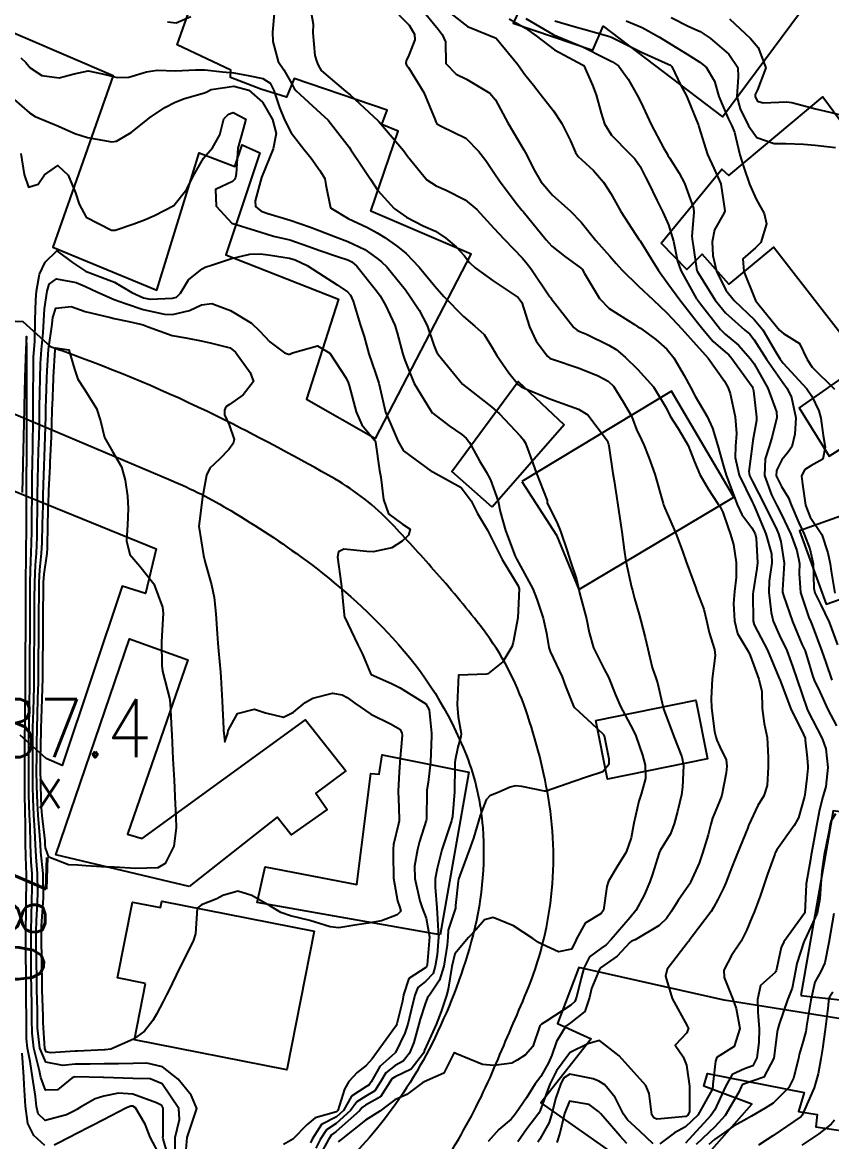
# Model space of a CAD drawing. Header units: metres. Extents: x 318500 to 325275, y 7408834 to 7428799.
# Drawn here: x 322709.2 to 322764.8, y 7418337.9 to 7418414.8 of the extents above; entities that cross this region are included whole.
import ezdxf
from ezdxf.enums import TextEntityAlignment as Align

# ---------------------------------------------------------------- set-up
doc = ezdxf.new("R2010")
doc.units = ezdxf.units.M
doc.header["$MEASUREMENT"] = 0
for name, color, linetype in [('Cotas', 45, 'Continuous'), ('Curvas de Nivel 1m', 11, 'Continuous'), ('Curvas de Nivel 5m', 15, 'Continuous'), ('Edificações', 30, 'Continuous'), ('Pontos Cotados', 45, 'Continuous'), ('Vias Primárias', 230, 'Continuous')]:
    doc.layers.add(name, color=color, linetype=linetype)
doc.styles.add('Style-STANDARD', font='STANDARD.shx')

# ---------------------------------------------------------------- blocks, each defined once
blk = doc.blocks.new('ELVTXT_121')
at = {"layer": 'Pontos Cotados', "linetype": 'Continuous', "style": 'Style-STANDARD'}
for s, height, p in [('787.4', 4, (0, 4)), ('x', 3, (0, 0))]:
    blk.add_text(s, height=height, dxfattribs=at).set_placement(p, align=Align.MIDDLE_CENTER)

msp = doc.modelspace()

# ---------------------------------------------------------------- linework, layer by layer
at = {"layer": 'Curvas de Nivel 1m', "flags": 128}
for points, elevation in [([(322728.911, 7418416.053), (322729.156, 7418414.641), (322729.138, 7418414.049), (322729.278, 7418412.485), (322729.413, 7418412.044), (322729.499, 7418411.834), (322729.704, 7418411.466), (322731.403, 7418410.023), (322731.687, 7418409.791), (322733.617, 7418407.991), (322733.659, 7418407.947), (322735.37, 7418405.964), (322735.477, 7418405.811), (322735.626, 7418405.564), (322736.959, 7418403.947), (322737.604, 7418403.546), (322738.303, 7418403.226), (322739.59, 7418402.58), (322740.4, 7418401.898), (322741.561, 7418400.637), (322742.288, 7418399.873), (322743.537, 7418398.561), (322743.864, 7418398.186), (322744.113, 7418397.851), (322745.426, 7418395.906), (322745.474, 7418395.83), (322745.499, 7418395.79), (322747.073, 7418393.806), (322747.291, 7418393.625), (322747.467, 7418393.534), (322747.925, 7418393.336), (322749.458, 7418392.589), (322749.966, 7418392.283), (322750.59, 7418391.763), (322751.438, 7418390.939), (322752.536, 7418389.733), (322753.399, 7418388.293), (322753.692, 7418387.717), (322754.235, 7418386.858), (322754.927, 7418385.704), (322755.353, 7418384.569), (322755.711, 7418383.694), (322756.291, 7418382.72), (322756.979, 7418381.675), (322757.127, 7418381.492), (322757.304, 7418381.114), (322757.668, 7418380.038), (322757.817, 7418379.662), (322758.031, 7418378.907), (322758.213, 7418377.656), (322758.22, 7418376.626), (322758.1, 7418375.657), (322758.046, 7418374.839), (322758.103, 7418373.657), (322758.321, 7418372.777), (322758.995, 7418371.643), (322759.069, 7418371.532), (322759.176, 7418371.267), (322759.779, 7418369.634), (322759.971, 7418368.808), (322759.995, 7418367.631), (322760.148, 7418366.596), (322760.352, 7418365.627), (322760.422, 7418364.292), (322760.421, 7418363.627), (322760.353, 7418362.335), (322760.114, 7418361.629), (322759.718, 7418360.955), (322759.098, 7418359.639), (322759.073, 7418359.586), (322759.018, 7418359.441), (322758.279, 7418357.651), (322757.91, 7418356.733), (322757.498, 7418355.662), (322757.341, 7418355.288), (322756.953, 7418354.503), (322756.668, 7418353.95), (322756.493, 7418353.677), (322755.188, 7418351.962), (322754.997, 7418351.699), (322754.963, 7418351.656), (322754.918, 7418351.597), (322754.086, 7418350.524), (322753.481, 7418349.714), (322753.36, 7418349.238), (322753.817, 7418347.71), (322754.841, 7418345.832), (322754.906, 7418345.765), (322754.938, 7418345.699), (322754.917, 7418345.621), (322754.835, 7418345.352), (322754.03, 7418344.5), (322754.582, 7418343.702), (322754.801, 7418343.121), (322755.023, 7418341.696), (322755.003, 7418339.937), (322754.9, 7418339.698), (322754.759, 7418339.605), (322753.032, 7418339.441), (322752.756, 7418339.421), (322752.555, 7418339.521), (322752.43, 7418339.725), (322752.233, 7418341.186), (322752.004, 7418341.732), (322750.8, 7418343.079), (322750.183, 7418343.759), (322748.825, 7418344.813), (322748.016, 7418344.594), (322746.813, 7418344), (322746.72, 7418343.893), (322746.66, 7418343.802), (322745.875, 7418342.733), (322745.418, 7418341.82), (322744.762, 7418340.024), (322744.66, 7418339.831), (322743.832, 7418338.756), (322743.206, 7418337.853)], 777), ([(322734.351, 7418415.984), (322735.749, 7418414.58), (322736.119, 7418413.964), (322736.135, 7418413.563), (322735.718, 7418412.506), (322735.551, 7418412.124), (322735.52, 7418411.963), (322735.569, 7418411.823), (322735.707, 7418411.657), (322736.768, 7418409.949), (322737.53, 7418408.074), (322737.572, 7418407.941), (322737.658, 7418407.804), (322737.956, 7418407.634), (322739.643, 7418406.802), (322740.544, 7418405.896), (322741.021, 7418405.286), (322741.615, 7418404.391), (322741.954, 7418403.877), (322743.106, 7418402.346), (322743.499, 7418401.861), (322743.579, 7418401.761), (322745.156, 7418399.836), (322745.336, 7418399.622), (322745.546, 7418399.395), (322746.414, 7418398.692), (322747.531, 7418397.91), (322747.639, 7418397.799), (322747.808, 7418397.515), (322748.827, 7418395.787), (322749.49, 7418395.112), (322751.224, 7418394.004), (322751.472, 7418393.859), (322751.648, 7418393.747), (322752.705, 7418392.974), (322753.456, 7418392.31), (322753.943, 7418391.715), (322754.635, 7418390.505), (322755.07, 7418389.703), (322755.411, 7418389.083), (322756.221, 7418387.688), (322756.595, 7418386.895), (322756.95, 7418385.676), (322757.349, 7418384.277), (322757.531, 7418383.667), (322757.641, 7418383.36), (322758.292, 7418381.655), (322758.614, 7418380.961), (322759.294, 7418380.049), (322759.517, 7418379.638), (322759.593, 7418379.329), (322759.675, 7418377.636), (322759.642, 7418377.25), (322759.377, 7418375.639), (322759.366, 7418375.511), (322759.384, 7418373.638), (322759.463, 7418373.38), (322760.362, 7418371.628), (322761.161, 7418369.758), (322761.197, 7418369.656), (322761.209, 7418369.619), (322761.235, 7418369.543), (322761.982, 7418367.607), (322762.853, 7418365.845), (322762.948, 7418365.592), (322762.964, 7418365.457), (322763.087, 7418364.241), (322763.132, 7418363.641), (322763.136, 7418363.589), (322763.132, 7418363.537), (322763.069, 7418362.851), (322762.937, 7418361.707), (322762.918, 7418361.592), (322762.508, 7418360.117), (322762.211, 7418359.602), (322761.003, 7418357.931), (322760.906, 7418357.716), (322760.873, 7418357.621), (322760.367, 7418356.238), (322760.154, 7418355.628), (322759.859, 7418354.729), (322759.452, 7418353.635), (322759.302, 7418353.271), (322758.927, 7418352.369), (322758.555, 7418351.645), (322757.907, 7418350.653), (322757.365, 7418349.663), (322757.403, 7418349.142), (322757.988, 7418347.653), (322758.218, 7418347.014), (322758.475, 7418345.645), (322758.073, 7418344.4), (322756.913, 7418343.668), (322756.865, 7418343.613), (322756.806, 7418343.404), (322756.621, 7418341.834), (322756.619, 7418341.672), (322756.57, 7418341.465), (322755.587, 7418339.688), (322754.748, 7418338.894), (322753.971, 7418338.479), (322752.963, 7418337.718)], 776), ([(322737.869, 7418415.939), (322739.749, 7418414.483), (322741.227, 7418413.895), (322741.737, 7418413.678), (322743.216, 7418411.867), (322743.424, 7418411.581), (322743.703, 7418411.181), (322744.285, 7418410.44), (322744.743, 7418409.844), (322745.673, 7418408.678), (322746.234, 7418407.824), (322746.843, 7418406.617), (322747.187, 7418405.814), (322747.368, 7418405.553), (322747.625, 7418405.324), (322748.409, 7418404.583), (322749.105, 7418403.785), (322749.598, 7418403.009), (322750.288, 7418401.769), (322751.551, 7418399.836), (322751.611, 7418399.749), (322752.363, 7418398.567), (322752.872, 7418397.73), (322753.517, 7418396.829), (322754.35, 7418395.712), (322755.478, 7418394.254), (322755.918, 7418393.693), (322756.63, 7418392.851), (322757.455, 7418392.136), (322757.706, 7418391.92), (322757.932, 7418391.663), (322759.312, 7418389.751), (322759.371, 7418389.641), (322759.417, 7418389.452), (322759.626, 7418387.638), (322759.614, 7418387.412), (322759.374, 7418386.036), (322759.31, 7418385.641), (322759.084, 7418383.904), (322759.129, 7418383.643), (322759.334, 7418383.219), (322760.175, 7418381.631), (322761.02, 7418379.895), (322761.126, 7418379.622), (322761.282, 7418379.105), (322761.517, 7418377.616), (322761.398, 7418375.774), (322761.402, 7418375.618), (322761.47, 7418375.383), (322762.082, 7418373.607), (322762.741, 7418372.042), (322762.952, 7418371.593), (322763.013, 7418371.427), (322763.173, 7418370.902), (322763.469, 7418369.891), (322763.585, 7418369.584), (322763.956, 7418368.769), (322764.521, 7418367.569), (322765.113, 7418366.438)], 774), ([(322719.141, 7418414.794), (322719.748, 7418414.741), (322720.742, 7418415.178)], 778), ([(322726.485, 7418415.364), (322726.356, 7418414.091), (322726.38, 7418413.44), (322726.757, 7418412.084), (322727.129, 7418411.504), (322727.695, 7418410.55), (322727.854, 7418410.23), (322727.99, 7418410.065), (322729.667, 7418408.531), (322730.192, 7418408.035), (322731.633, 7418406.191), (322731.748, 7418406.018), (322732.506, 7418404.894), (322733.083, 7418403.998), (322733.598, 7418403.218), (322734.726, 7418401.973), (322735.571, 7418401.373), (322736.721, 7418400.79), (322737.557, 7418400.418), (322738.279, 7418399.929), (322738.975, 7418399.349), (322739.538, 7418398.74), (322739.9, 7418398.271), (322740.276, 7418397.899), (322741.517, 7418397.009), (322743.245, 7418395.863), (322743.495, 7418395.512), (322744.023, 7418393.852), (322744.468, 7418392.853), (322745.25, 7418391.833), (322745.448, 7418391.682), (322745.672, 7418391.601), (322747.438, 7418391.016), (322748.728, 7418390.49), (322749.425, 7418390.116), (322749.78, 7418389.775), (322750.465, 7418388.703), (322751.002, 7418387.756), (322751.123, 7418387.49), (322751.38, 7418386.799), (322751.718, 7418386.089), (322751.882, 7418385.742), (322752.226, 7418384.868), (322752.619, 7418383.731), (322753.162, 7418381.873), (322753.193, 7418381.722), (322753.217, 7418381.629), (322753.307, 7418381.389), (322754.042, 7418379.712), (322754.531, 7418378.447), (322754.781, 7418377.705), (322755.241, 7418376.464), (322755.448, 7418375.912), (322755.527, 7418375.696), (322755.991, 7418374.458), (322756.184, 7418373.685), (322756.371, 7418372.856), (322756.735, 7418371.677), (322756.765, 7418371.265), (322756.569, 7418369.679), (322756.493, 7418368.326), (322756.523, 7418367.679), (322756.727, 7418366.055), (322756.811, 7418365.674), (322756.881, 7418365.456), (322757.093, 7418365), (322757.527, 7418364.106), (322757.588, 7418363.662), (322757.527, 7418363.21), (322757.225, 7418361.667), (322757.183, 7418361.533), (322757.043, 7418361.194), (322756.601, 7418360.102), (322756.469, 7418359.678), (322756.286, 7418358.954), (322755.914, 7418357.686), (322755.665, 7418357.015), (322755.087, 7418355.698), (322755.048, 7418355.619), (322754.967, 7418355.498), (322754.229, 7418354.43), (322753.781, 7418353.712), (322753.436, 7418353.214), (322752.93, 7418352.721), (322751.288, 7418351.744), (322751.028, 7418351.639), (322750.917, 7418351.546), (322750.043, 7418350.622), (322748.891, 7418349.823), (322748.868, 7418349.803), (322748.853, 7418349.78), (322748.27, 7418348.385), (322748.133, 7418347.787), (322747.814, 7418346.826), (322746.842, 7418346.044), (322746.51, 7418345.805), (322745.876, 7418344.763), (322745.556, 7418343.819), (322745.325, 7418343.299), (322744.788, 7418342.344), (322744.57, 7418342.046), (322744.403, 7418341.836), (322743.821, 7418340.894), (322743.095, 7418339.855), (322742.955, 7418339.659), (322742.754, 7418339.427), (322741.909, 7418338.702), (322741.186, 7418337.875)], 778), ([(322742.616, 7418415.018), (322743.748, 7418414.371), (322744.468, 7418413.849), (322745.726, 7418412.867), (322747.666, 7418411.855), (322747.71, 7418411.834), (322747.741, 7418411.81), (322748.353, 7418410.457), (322748.599, 7418409.796), (322748.933, 7418408.53), (322749.166, 7418407.787), (322749.649, 7418407.021), (322750.891, 7418405.761), (322751.255, 7418405.384), (322751.621, 7418404.862), (322751.998, 7418404.13), (322752.192, 7418403.744), (322752.773, 7418402.558), (322753.176, 7418401.734), (322753.567, 7418400.863), (322753.918, 7418399.724), (322754.194, 7418398.371), (322754.418, 7418397.711), (322755.501, 7418395.777), (322755.553, 7418395.699), (322755.757, 7418395.435), (322757.135, 7418393.675), (322757.291, 7418393.495), (322757.467, 7418393.346), (322758.386, 7418392.583), (322759.209, 7418391.644), (322759.445, 7418391.303), (322760.405, 7418389.63), (322760.998, 7418388.021), (322761.015, 7418387.624), (322760.695, 7418386.308), (322760.484, 7418385.629), (322760.211, 7418384.777), (322760.174, 7418383.632), (322760.641, 7418382.313), (322760.994, 7418381.623), (322761.311, 7418381.001), (322761.97, 7418379.61), (322762.383, 7418378.493), (322762.562, 7418377.6), (322762.554, 7418376.902), (322762.63, 7418375.599), (322763.214, 7418373.877), (322763.342, 7418373.588), (322763.444, 7418373.348), (322764.116, 7418371.576), (322764.379, 7418370.779), (322764.79, 7418369.566)], 773), ([(322743.758, 7418415.032), (322745.65, 7418413.922), (322745.741, 7418413.879), (322745.901, 7418413.828), (322747.729, 7418413.071), (322749.168, 7418412.338), (322749.714, 7418412.056), (322750.126, 7418411.774), (322750.806, 7418410.869), (322751.427, 7418409.754), (322751.682, 7418409.237), (322752.385, 7418407.743), (322753.232, 7418406.138), (322753.467, 7418405.732), (322753.524, 7418405.626), (322753.627, 7418405.448), (322754.307, 7418404.409), (322754.677, 7418403.714), (322755.289, 7418402), (322755.315, 7418401.704), (322755.178, 7418400.084), (322755.222, 7418399.705), (322755.275, 7418399.43), (322755.515, 7418397.7), (322755.529, 7418397.665), (322756.772, 7418395.681), (322757.487, 7418394.802), (322758.798, 7418393.65), (322759.157, 7418393.335), (322759.463, 7418392.95), (322760.295, 7418391.632), (322761.426, 7418390.026), (322761.717, 7418389.616), (322762.029, 7418388.993), (322762.314, 7418387.606), (322762.249, 7418386.478), (322762.042, 7418385.61), (322761.769, 7418385.209), (322761.356, 7418384.717), (322760.982, 7418383.987), (322760.977, 7418383.624), (322761.333, 7418382.881), (322761.819, 7418382.106), (322762.006, 7418381.61), (322762.528, 7418380.375), (322762.889, 7418379.596), (322763.275, 7418378.604), (322763.511, 7418377.586), (322763.565, 7418375.907), (322763.621, 7418375.584), (322764.002, 7418374.804), (322764.604, 7418373.569), (322765.187, 7418372.012)], 772), ([(322753.76, 7418415.095), (322754.976, 7418414.487), (322755.746, 7418414.132), (322756.424, 7418413.69), (322757.723, 7418412.57), (322758.325, 7418411.664), (322758.351, 7418411.016), (322758.274, 7418409.664), (322758.504, 7418408.835), (322759.06, 7418407.656), (322759.648, 7418406.858), (322760.84, 7418406.434), (322761.642, 7418406.45), (322762.85, 7418406.394), (322763.641, 7418406.321), (322765.045, 7418406.169)], 769), ([(322745.755, 7418414.863), (322747.085, 7418414.482), (322747.747, 7418414.306), (322749.548, 7418413.783), (322749.739, 7418413.712), (322749.873, 7418413.643), (322751.725, 7418412.722), (322753.552, 7418411.892), (322753.711, 7418411.813), (322753.795, 7418411.729), (322754.408, 7418410.43), (322754.804, 7418409.713), (322755.604, 7418407.758), (322755.626, 7418407.701), (322755.658, 7418407.592), (322756.256, 7418405.691), (322756.693, 7418404.756), (322757.155, 7418403.677), (322757.44, 7418401.814), (322757.391, 7418401.673), (322756.73, 7418400.515), (322756.56, 7418399.685), (322756.616, 7418398.759), (322756.875, 7418397.68), (322757.51, 7418396.37), (322758.082, 7418395.664), (322759.48, 7418394.333), (322760.061, 7418393.634), (322760.927, 7418392.153), (322761.239, 7418391.622), (322761.446, 7418391.349), (322763.065, 7418389.595), (322763.413, 7418389.096), (322763.891, 7418388.076), (322764.025, 7418387.581), (322764.193, 7418386.389), (322764.328, 7418385.576), (322764.174, 7418384.762), (322763.351, 7418384.292), (322762.921, 7418384.021), (322762.718, 7418383.599), (322762.784, 7418383.048), (322762.985, 7418381.595), (322763.308, 7418380.78), (322764.115, 7418379.578), (322764.527, 7418378.316), (322764.677, 7418377.569), (322764.753, 7418377.066), (322765.002, 7418375.564)], 771), ([(322757.76, 7418414.996), (322759.208, 7418413.655), (322759.731, 7418413.048), (322760.257, 7418411.642), (322759.695, 7418410.137), (322759.535, 7418409.809), (322759.533, 7418409.652), (322759.686, 7418409.357), (322760.081, 7418409.247), (322761.685, 7418409.303), (322762.048, 7418409.251), (322763.679, 7418408.83), (322764.662, 7418408.593), (322765.672, 7418408.349)], 768), ([(322709.057, 7418412.32), (322709.408, 7418412.016), (322709.703, 7418411.644), (322710.511, 7418411.111), (322711.697, 7418410.947), (322712.731, 7418411.239), (322713.702, 7418411.425), (322714.681, 7418411.227), (322715.697, 7418410.97), (322716.486, 7418411.007), (322717.702, 7418411.365), (322718.426, 7418411.47), (322719.703, 7418411.437), (322721.058, 7418411.515), (322721.703, 7418411.497), (322722.929, 7418411.358), (322723.702, 7418411.288), (322724.686, 7418411.124), (322725.698, 7418410.897), (322726.195, 7418410.592), (322726.459, 7418410.088), (322726.841, 7418408.914), (322727.174, 7418408.077), (322727.647, 7418407.171), (322728.522, 7418406.057), (322729.009, 7418405.434), (322729.616, 7418404.591), (322729.95, 7418404.037), (322730.028, 7418403.611), (322730.349, 7418402.032), (322731.569, 7418401.28), (322732.882, 7418400.679), (322733.555, 7418400.313), (322734.075, 7418399.982), (322734.941, 7418399.366), (322735.539, 7418398.882), (322736.439, 7418397.951), (322737.51, 7418396.636), (322738.131, 7418395.931), (322739.48, 7418394.557), (322740.264, 7418393.898), (322740.894, 7418393.318), (322741.455, 7418392.422), (322741.765, 7418391.877), (322742.603, 7418390.698), (322743.272, 7418389.861), (322743.418, 7418389.741), (322743.646, 7418389.627), (322745.406, 7418388.909), (322746.815, 7418388.393), (322747.396, 7418388.182), (322748.023, 7418387.794), (322749.372, 7418386.012), (322749.424, 7418385.833), (322749.44, 7418385.779), (322749.467, 7418385.68), (322749.749, 7418383.774), (322749.829, 7418383.276), (322750.057, 7418381.769), (322750.219, 7418380.686), (322750.358, 7418379.764), (322750.513, 7418378.52), (322750.627, 7418377.759), (322751.029, 7418375.957), (322751.087, 7418375.752), (322751.114, 7418375.637), (322751.224, 7418375.189), (322751.556, 7418374.087), (322751.652, 7418373.743), (322751.97, 7418372.517), (322752.156, 7418371.735), (322752.45, 7418370.441), (322752.693, 7418369.727), (322752.806, 7418369.384), (322753.133, 7418368.002), (322753.201, 7418367.719), (322753.236, 7418367.611), (322753.94, 7418365.712), (322754.485, 7418364.307), (322754.602, 7418363.705), (322754.528, 7418362.235), (322754.464, 7418361.706), (322754.193, 7418360.548), (322753.956, 7418359.711), (322753.702, 7418359.024), (322753.002, 7418357.874), (322752.93, 7418357.721), (322752.466, 7418356.239), (322752.276, 7418355.73), (322751.886, 7418354.806), (322751.321, 7418353.744), (322750.935, 7418353.272), (322749.632, 7418351.769), (322749.287, 7418351.402), (322748.911, 7418351.151), (322748.13, 7418350.56), (322747.758, 7418349.791), (322747.564, 7418349.109), (322747.254, 7418347.796), (322747.143, 7418347.511), (322746.854, 7418347.247), (322745.135, 7418346.118), (322744.841, 7418345.941), (322744.722, 7418345.832), (322744.258, 7418344.399), (322743.738, 7418343.846), (322743.178, 7418343.481), (322742.801, 7418343.276), (322741.577, 7418343.094), (322740.799, 7418343.166), (322738.994, 7418343.907), (322738.875, 7418343.973), (322738.811, 7418343.963), (322738.791, 7418343.91), (322738.125, 7418342.585), (322736.781, 7418341.983), (322736.751, 7418341.97), (322736.7, 7418341.941), (322735.598, 7418341.121), (322734.762, 7418340.747), (322734.317, 7418340.406), (322733.746, 7418339.975), (322732.743, 7418339.34), (322731.074, 7418338.015), (322730.881, 7418337.865)], 779), ([(322709.065, 7418405.759), (322709.301, 7418404.315), (322709.597, 7418403.441), (322710.257, 7418403.643), (322710.703, 7418404.294), (322711.616, 7418404.926), (322712.309, 7418404.273), (322712.813, 7418403.047), (322713.084, 7418402.265), (322713.567, 7418401.376), (322715.303, 7418400.485), (322715.554, 7418400.49), (322716.843, 7418400.929), (322717.565, 7418401.209), (322718.263, 7418401.5), (322719.58, 7418402.18), (322720.464, 7418403.3), (322720.894, 7418404.161), (322721.623, 7418405.443), (322722.245, 7418406.141), (322722.749, 7418407.028), (322723.015, 7418408.13), (322723.33, 7418408.46), (322723.667, 7418408.566), (322724.524, 7418408.111), (322724.338, 7418407.424), (322723.969, 7418406.117), (322723.864, 7418404.369), (322723.814, 7418404.118), (322723.755, 7418403.971), (322723.606, 7418403.827), (322722.449, 7418403.286), (322722.483, 7418402.136), (322723.563, 7418400.969), (322725.201, 7418400.458), (322725.554, 7418400.357), (322726.432, 7418400.087), (322727.354, 7418399.879), (322727.548, 7418399.826), (322728.861, 7418399.368), (322729.541, 7418399.117), (322730.904, 7418398.659), (322731.534, 7418398.446), (322731.82, 7418398.303), (322732.152, 7418398.011), (322733.505, 7418396.333), (322733.756, 7418395.986), (322734.13, 7418395.341), (322734.766, 7418393.971), (322734.935, 7418393.438), (322735.323, 7418391.962), (322735.444, 7418391.548), (322736.103, 7418389.953), (322737.206, 7418388.129), (322737.337, 7418387.941), (322737.389, 7418387.887), (322738.495, 7418387.037), (322739.376, 7418386.461), (322739.677, 7418386.209), (322739.892, 7418385.902), (322740.589, 7418384.653), (322741.038, 7418383.885), (322741.332, 7418383.329), (322741.865, 7418381.874), (322742.012, 7418381.164), (322742.364, 7418379.869), (322743.037, 7418378.088), (322743.141, 7418377.861), (322743.257, 7418377.667), (322744.246, 7418375.845), (322744.518, 7418375.136), (322744.95, 7418373.834), (322745.195, 7418372.806), (322745.346, 7418371.828), (322745.447, 7418371.554), (322746.258, 7418369.813), (322746.501, 7418369.167), (322747.039, 7418367.801), (322747.128, 7418367.666), (322748.279, 7418366.622), (322749.101, 7418365.855), (322749.141, 7418365.779), (322749.48, 7418364.178), (322749.461, 7418363.774), (322749.065, 7418363.288), (322747.929, 7418362.923), (322747.058, 7418362.615), (322745.171, 7418361.948), (322745.051, 7418361.945), (322743.483, 7418362.282), (322743.055, 7418362.323), (322742.685, 7418362.233), (322741.904, 7418361.871), (322741.293, 7418361.63), (322741.042, 7418361.35), (322740.623, 7418360.289), (322740.518, 7418359.888), (322740.182, 7418358.713), (322739.874, 7418357.897), (322739.224, 7418356.158), (322739.147, 7418355.907), (322739.118, 7418355.758), (322738.943, 7418354.107), (322738.928, 7418353.922), (322738.433, 7418352.402), (322738.405, 7418351.918), (322738.369, 7418351.382), (322738.125, 7418349.921), (322737.845, 7418348.956), (322737.138, 7418347.936), (322737.019, 7418347.776), (322736.851, 7418347.349), (322736.499, 7418346.28), (322736.412, 7418345.944), (322736.082, 7418344.683), (322735.778, 7418343.95), (322735.343, 7418343.414), (322734.797, 7418343.099), (322734.152, 7418342.607), (322733.784, 7418341.975), (322733.388, 7418341.364), (322732.765, 7418341.006), (322732.157, 7418340.601), (322731.718, 7418340.005), (322730.741, 7418339.123), (322730.072, 7418338.691), (322729.643, 7418338.031), (322729.326, 7418337.429)], 781), ([(322719.668, 7418337.208), (322719.681, 7418338.16), (322719.974, 7418339.39), (322719.913, 7418340.158), (322718.775, 7418341.838), (322717.947, 7418342.188), (322716.78, 7418342.22), (322716.76, 7418342.22), (322714.781, 7418342.278), (322714.733, 7418342.278), (322712.781, 7418342.32), (322712.721, 7418342.311), (322712.589, 7418342.253), (322711.595, 7418341.441), (322710.767, 7418341.405), (322710.445, 7418342.285), (322710.342, 7418342.732), (322709.967, 7418344.293), (322709.843, 7418345.317), (322709.829, 7418346.295), (322709.82, 7418347.321), (322709.801, 7418348.296), (322709.789, 7418349.383), (322709.778, 7418350.297), (322709.772, 7418351.17), (322709.769, 7418352.297), (322709.79, 7418353.435), (322709.818, 7418354.297), (322709.853, 7418355.401), (322709.84, 7418356.297), (322709.781, 7418357.101), (322709.738, 7418358.299), (322709.706, 7418359.603), (322709.672, 7418360.3), (322709.628, 7418361.715), (322709.614, 7418362.302), (322709.607, 7418362.853), (322709.614, 7418364.302), (322709.623, 7418365.771), (322709.629, 7418366.302), (322709.653, 7418367.771), (322709.667, 7418368.302), (322709.681, 7418368.847), (322709.684, 7418370.302), (322709.692, 7418371.782), (322709.698, 7418372.302), (322709.703, 7418373.801), (322709.707, 7418374.303), (322709.71, 7418374.798), (322709.719, 7418376.303), (322709.758, 7418377.796), (322709.78, 7418378.302), (322709.819, 7418379.765), (322709.827, 7418380.302), (322709.835, 7418380.841), (322709.84, 7418382.302), (322709.853, 7418383.781), (322709.862, 7418384.302), (322709.887, 7418385.777), (322709.903, 7418386.302), (322709.915, 7418386.842), (322709.917, 7418388.302), (322709.924, 7418389.791), (322709.932, 7418390.302), (322709.946, 7418391.798), (322709.979, 7418392.302), (322710.03, 7418392.875), (322710.059, 7418394.301), (322710.097, 7418395.695), (322710.133, 7418396.301), (322710.355, 7418397.459), (322710.751, 7418398.292), (322711.538, 7418399.068), (322712.628, 7418398.269), (322713.521, 7418397.663), (322714.463, 7418397.298), (322715.51, 7418396.91), (322716.697, 7418396.212), (322717.495, 7418395.834), (322717.943, 7418395.746), (322719.495, 7418395.818), (322719.773, 7418395.898), (322720.028, 7418396.172), (322720.599, 7418397.079), (322721.525, 7418397.842), (322721.735, 7418397.938), (322722.309, 7418398.138), (322723.534, 7418398.532), (322724.804, 7418398.841), (322725.538, 7418398.862), (322726.222, 7418398.775), (322727.535, 7418398.57), (322727.924, 7418398.454), (322728.733, 7418398.052), (322729.523, 7418397.55), (322730.797, 7418396.741), (322731.504, 7418396.263), (322731.713, 7418396.017), (322731.897, 7418395.611), (322732.39, 7418394.006), (322732.647, 7418393.188), (322732.981, 7418391.997), (322733.43, 7418390.662), (322733.66, 7418389.986), (322733.731, 7418389.67), (322734.133, 7418387.979), (322734.503, 7418387.095), (322735.001, 7418385.966), (322735.36, 7418385.32), (322737.27, 7418383.941), (322737.34, 7418383.908), (322737.386, 7418383.893), (322739.323, 7418382.805), (322740.016, 7418381.899), (322740.442, 7418381.034), (322741.123, 7418379.883), (322741.285, 7418379.57), (322742.134, 7418377.871), (322743.233, 7418376.065), (322743.301, 7418375.859), (322743.21, 7418373.86), (322742.893, 7418372.154), (322742.806, 7418371.864), (322742.193, 7418370.841), (322741.152, 7418370.002), (322741.053, 7418369.98), (322739.15, 7418369.91), (322739.055, 7418367.911), (322739.117, 7418367.053), (322739.314, 7418365.907), (322739.295, 7418365.709), (322739.086, 7418364.973), (322738.905, 7418364.08), (322738.884, 7418363.913), (322738.877, 7418363.722), (322738.86, 7418361.913), (322738.735, 7418360.204), (322738.67, 7418359.915), (322738.238, 7418358.685), (322737.996, 7418357.925), (322737.681, 7418356.633), (322737.533, 7418355.932), (322737.537, 7418355.356), (322737.662, 7418353.929), (322737.695, 7418353.163), (322737.755, 7418351.927), (322737.671, 7418350.702), (322737.548, 7418349.93), (322737.389, 7418349.426), (322736.874, 7418348.883), (322736.353, 7418348.46), (322736.144, 7418347.947), (322735.898, 7418346.896), (322735.659, 7418345.952), (322735.458, 7418345.32), (322734.81, 7418343.996), (322734.77, 7418343.961), (322733.744, 7418343.027), (322733.128, 7418341.985), (322732.991, 7418341.773), (322732.775, 7418341.648), (322731.781, 7418340.988), (322731.228, 7418340.013), (322730.746, 7418339.573), (322729.722, 7418339.048), (322729.085, 7418338.036), (322728.962, 7418337.802)], 782), ([(322720.357, 7418336.502), (322720.491, 7418338.152), (322720.738, 7418338.911), (322721.16, 7418340.144), (322720.764, 7418341.075), (322719.884, 7418342.163), (322718.793, 7418343.022), (322717.729, 7418343.258), (322716.796, 7418343.236), (322715.788, 7418343.222), (322714.795, 7418343.21), (322713.833, 7418343.201), (322712.794, 7418343.187), (322711.96, 7418343.095), (322710.796, 7418343.324), (322710.383, 7418344.286), (322710.222, 7418345.687), (322710.211, 7418346.289), (322710.203, 7418346.926), (322710.169, 7418348.29), (322710.157, 7418349.004), (322710.138, 7418350.291), (322710.126, 7418351.516), (322710.125, 7418352.292), (322710.142, 7418353.071), (322710.203, 7418354.291), (322710.235, 7418355.006), (322710.221, 7418356.291), (322710.119, 7418357.431), (322710.075, 7418358.294), (322710.039, 7418359.26), (322709.967, 7418360.296), (322709.914, 7418361.419), (322709.888, 7418362.297), (322709.881, 7418363.12), (322709.885, 7418364.298), (322709.897, 7418365.489), (322709.903, 7418366.298), (322709.93, 7418367.486), (322709.956, 7418368.298), (322709.976, 7418369.135), (322709.982, 7418370.298), (322709.988, 7418371.477), (322710, 7418372.298), (322710, 7418373.496), (322710.005, 7418374.298), (322710.011, 7418375.091), (322710.023, 7418376.298), (322710.069, 7418377.477), (322710.135, 7418378.297), (322710.183, 7418379.39), (322710.195, 7418380.296), (322710.214, 7418381.211), (322710.22, 7418382.296), (322710.238, 7418383.384), (322710.261, 7418384.296), (322710.291, 7418385.36), (322710.325, 7418386.296), (322710.349, 7418387.265), (322710.354, 7418388.296), (322710.365, 7418389.336), (322710.387, 7418390.296), (322710.409, 7418391.322), (322710.479, 7418392.295), (322710.607, 7418393.439), (322710.653, 7418394.292), (322710.697, 7418395.076), (322710.868, 7418396.289), (322711.014, 7418396.781), (322711.513, 7418397.157), (322712.873, 7418396.903), (322713.505, 7418396.627), (322714.293, 7418396.248), (322715.492, 7418395.721), (322716.264, 7418395.443), (322717.483, 7418395.047), (322718.939, 7418394.725), (322719.478, 7418394.698), (322720.667, 7418394.978), (322721.488, 7418395.36), (322722.187, 7418395.442), (322723.483, 7418394.979), (322724.912, 7418394.106), (322725.465, 7418393.573), (322726.187, 7418392.819), (322727.194, 7418392.074), (322727.449, 7418391.971), (322727.546, 7418391.971), (322727.735, 7418392.066), (322729.455, 7418392.542), (322730.295, 7418392.032), (322731.425, 7418390.323), (322731.559, 7418390.018), (322731.619, 7418389.815), (322732.118, 7418388.009), (322732.5, 7418387.122), (322733.371, 7418386.062), (322733.403, 7418386.022), (322733.415, 7418385.989), (322733.435, 7418385.923), (322733.709, 7418383.984), (322733.793, 7418383.523), (322733.986, 7418381.98), (322734.323, 7418380.998), (322735.293, 7418380.297), (322735.809, 7418379.955), (322735.699, 7418379.54), (322735.278, 7418379.13), (322734.566, 7418378.675), (322733.266, 7418378.395), (322732.851, 7418378.412), (322731.268, 7418378.565), (322730.897, 7418378.392), (322730.817, 7418378.024), (322731.067, 7418376.187), (322731.09, 7418376.021), (322731.217, 7418374.753), (322731.273, 7418374.082), (322731.28, 7418374.019), (322731.306, 7418373.922), (322732.216, 7418372.004), (322732.544, 7418371.373), (322733.12, 7418369.99), (322733.136, 7418369.976), (322734.528, 7418369.354), (322735.141, 7418369.059), (322736.89, 7418367.942), (322737.124, 7418367.536), (322737.29, 7418365.937), (322737.292, 7418365.742), (322737.218, 7418363.938), (322737.056, 7418362.551), (322736.962, 7418362.03), (322736.956, 7418361.941), (322736.946, 7418360.016), (322736.929, 7418359.941), (322736.458, 7418358.485), (322736.322, 7418357.947), (322736.128, 7418356.799), (322736.144, 7418355.948), (322736.474, 7418354.418), (322736.645, 7418353.943), (322736.929, 7418353.235), (322737.137, 7418351.937), (322736.978, 7418350.026), (322736.966, 7418349.939), (322736.947, 7418349.881), (322736.888, 7418349.828), (322735.736, 7418349.093), (322735.36, 7418347.955), (322735.288, 7418347.521), (322734.901, 7418345.959), (322734.882, 7418345.907), (322734.828, 7418345.802), (322733.516, 7418343.979), (322733.214, 7418343.574), (322732.797, 7418343.096), (322732.176, 7418342.613), (322731.609, 7418342.008), (322731.302, 7418341.482), (322730.858, 7418340.018), (322730.749, 7418339.921), (322729.281, 7418339.499), (322728.74, 7418339.063), (322727.755, 7418338.055), (322727.111, 7418337.677)], 783), ([(322719.387, 7418336.163), (322718.837, 7418338.06), (322718.823, 7418338.169), (322718.844, 7418338.281), (322718.849, 7418340.169), (322718.753, 7418340.362), (322718.389, 7418340.542), (322716.764, 7418341.126), (322715.77, 7418341.21), (322714.762, 7418341.002), (322714.175, 7418340.819), (322713.172, 7418340.246), (322712.911, 7418340.086), (322712.748, 7418340.002), (322712.206, 7418339.72), (322710.741, 7418339.338), (322710.249, 7418339.791), (322710.145, 7418340.289), (322710.075, 7418340.976), (322709.878, 7418342.294), (322709.712, 7418343.38), (322709.534, 7418344.299), (322709.458, 7418344.942), (322709.447, 7418346.301), (322709.436, 7418347.716), (322709.434, 7418348.301), (322709.423, 7418349.76), (322709.418, 7418350.302), (322709.414, 7418350.821), (322709.41, 7418352.303), (322709.427, 7418353.808), (322709.436, 7418354.303), (322709.467, 7418355.798), (322709.454, 7418356.303), (322709.432, 7418356.761), (322709.398, 7418358.304), (322709.38, 7418359.939), (322709.37, 7418360.305), (322709.344, 7418362.007), (322709.342, 7418362.306), (322709.335, 7418362.588), (322709.343, 7418364.306), (322709.354, 7418366.048), (322709.355, 7418366.306), (322709.372, 7418368.061), (322709.381, 7418368.306), (322709.383, 7418368.557), (322709.391, 7418370.306), (322709.397, 7418372.086), (322709.4, 7418372.307), (322709.404, 7418374.11), (322709.407, 7418374.307), (322709.406, 7418374.501), (322709.414, 7418376.307), (322709.433, 7418378.131), (322709.438, 7418378.307), (322709.458, 7418380.137), (322709.459, 7418380.307), (322709.462, 7418380.478), (322709.462, 7418382.308), (322709.467, 7418384.179), (322709.471, 7418384.308), (322709.477, 7418386.2), (322709.478, 7418386.308), (322709.482, 7418386.419), (322709.477, 7418388.309), (322709.478, 7418390.25), (322709.48, 7418390.309), (322709.479, 7418392.28), (322709.482, 7418392.31), (322709.483, 7418392.342), (322709.459, 7418393.175), (322709.411, 7418392.311), (322709.347, 7418390.385), (322709.342, 7418390.311), (322709.289, 7418388.414), (322709.29, 7418388.311), (322709.295, 7418388.217), (322709.251, 7418386.312), (322709.204, 7418384.45), (322709.205, 7418384.312), (322709.164, 7418382.461)], 781), ([(322765.033, 7418360.403), (322764.731, 7418359.858), (322764.665, 7418359.565), (322764.576, 7418359.127), (322764.256, 7418357.571), (322764.108, 7418356.448), (322764.029, 7418355.574), (322763.969, 7418354.56), (322763.779, 7418353.577), (322762.921, 7418351.685), (322762.877, 7418351.591), (322762.386, 7418350.109), (322762.296, 7418349.599), (322762.067, 7418348.407), (322761.753, 7418347.607), (322761.176, 7418345.947), (322761.07, 7418345.617), (322761.025, 7418345.429), (322760.81, 7418343.62), (322760.117, 7418342.3), (322758.783, 7418341.839), (322758.642, 7418341.782), (322758.559, 7418341.643), (322758.403, 7418341.272), (322757.474, 7418339.659), (322756.748, 7418338.884), (322755.463, 7418337.689)], 774), ([(322764.924, 7418353.544), (322764.596, 7418351.565), (322764.32, 7418350.147), (322764.029, 7418349.573), (322763.63, 7418348.827), (322763.359, 7418347.583), (322763.056, 7418345.8), (322763.021, 7418345.587), (322762.995, 7418345.43), (322762.828, 7418344.779), (322762.553, 7418343.854), (322762.49, 7418343.595), (322762.149, 7418342.24), (322761.839, 7418341.604), (322760.769, 7418340.526), (322760.208, 7418340.183), (322759.262, 7418339.635), (322758.961, 7418339.434), (322758.755, 7418339.328), (322758.031, 7418338.933), (322756.735, 7418338.013), (322756.329, 7418337.676)], 773), ([(322764.869, 7418348.145), (322764.638, 7418347.789), (322764.57, 7418347.564), (322764.53, 7418347.238), (322764.326, 7418345.568), (322764.145, 7418344.245), (322764.032, 7418343.572), (322763.846, 7418342.522), (322763.577, 7418341.578), (322762.761, 7418339.691), (322762.679, 7418339.591), (322760.74, 7418338.279), (322760.343, 7418338.017), (322759.75, 7418337.63)], 772), ([(322752.515, 7418337.723), (322751.598, 7418338.592), (322750.754, 7418339.374), (322750.476, 7418339.754), (322749.913, 7418340.904), (322749.188, 7418341.774), (322748.784, 7418342.036), (322748.389, 7418342.181), (322746.791, 7418342.503), (322746.362, 7418342.23), (322746.15, 7418341.809), (322745.839, 7418340.882), (322745.564, 7418339.818), (322745.371, 7418339.2), (322744.733, 7418338.034), (322744.648, 7418337.915), (322744.582, 7418337.832)], 776), ([(322764.968, 7418339.346), (322764.753, 7418339.073), (322763.901, 7418338.414), (322762.731, 7418337.626)], 771)]:
    msp.add_lwpolyline(points, dxfattribs=dict(at, elevation=elevation))
at = {"layer": 'Curvas de Nivel 1m', "elevation": 784, "flags": 128}
msp.add_lwpolyline([(322720.396, 7418393.102), (322721.457, 7418392.898), (322722.066, 7418392.751), (322723.453, 7418392.398), (322723.815, 7418392.116), (322724.828, 7418390.707), (322725.043, 7418390.104), (322724.342, 7418389.175), (322723.396, 7418388.521), (322723.156, 7418388.361), (322723.057, 7418388.125), (322723.07, 7418387.808), (322723.38, 7418387.128), (322723.718, 7418386.117), (322723.656, 7418385.827), (322723.36, 7418385.422), (322722.716, 7418384.763), (322722.063, 7418384.139), (322721.815, 7418383.66), (322721.56, 7418382.146), (322721.29, 7418380.15), (322721.63, 7418378.144), (322721.737, 7418377.658), (322722.159, 7418376.136), (322722.341, 7418375.253), (322722.465, 7418374.131), (322722.569, 7418372.75), (322722.61, 7418372.129), (322722.647, 7418371.602), (322722.777, 7418370.126), (322722.805, 7418369.783), (322722.905, 7418368.123), (322722.987, 7418366.236), (322722.994, 7418366.122), (322723.088, 7418365.337), (322723.285, 7418365.931), (322723.322, 7418366.118), (322723.944, 7418367.285), (322725.122, 7418367.573), (322725.873, 7418367.334), (322727.115, 7418367.043), (322727.811, 7418367.368), (322728.599, 7418368.048), (322729.133, 7418368.35), (322730.48, 7418368.683), (322731.136, 7418368.572), (322731.498, 7418368.379), (322732.024, 7418368.007), (322733.119, 7418367.231), (322734.517, 7418366.561), (322735.104, 7418366.204), (322735.252, 7418365.958), (322735.275, 7418365.78), (322735.114, 7418363.96), (322735.107, 7418363.922), (322735.063, 7418363.258), (322734.998, 7418361.961), (322735.033, 7418360.835), (322735.068, 7418359.96), (322735.065, 7418359.913), (322735.016, 7418359.708), (322734.682, 7418358.278), (322734.656, 7418357.965), (322734.647, 7418357.625), (322734.674, 7418355.964), (322734.947, 7418354.41), (322735.103, 7418353.958), (322735.179, 7418353.715), (322734.932, 7418353.46), (322733.854, 7418353.048), (322732.923, 7418352.888), (322732.151, 7418352.773), (322730.918, 7418352.561), (322730.311, 7418352.634), (322728.926, 7418353.075), (322727.601, 7418353.389), (322726.933, 7418353.61), (322726.173, 7418354.081), (322724.95, 7418354.773), (322723.989, 7418355.075), (322722.95, 7418354.792), (322722.524, 7418354.549), (322721.487, 7418354.142), (322721.178, 7418353.904), (322721.063, 7418352.148), (322720.905, 7418351.644), (322720.15, 7418350.161), (322719.734, 7418349.311), (322719.195, 7418348.175), (322719.081, 7418347.952), (322718.85, 7418347.51), (322718.385, 7418346.636), (322718.14, 7418346.187), (322717.559, 7418345.456), (322716.817, 7418344.922), (322715.255, 7418344.223), (322714.857, 7418344.182), (322714.809, 7418344.18), (322712.964, 7418344.092), (322712.808, 7418344.087), (322711.11, 7418343.971), (322710.807, 7418344.047), (322710.723, 7418344.281), (322710.603, 7418346.058), (322710.598, 7418346.283), (322710.594, 7418346.523), (322710.535, 7418348.285), (322710.527, 7418348.623), (322710.501, 7418350.286), (322710.483, 7418351.864), (322710.481, 7418352.286), (322710.494, 7418352.708), (322710.596, 7418354.285), (322710.616, 7418354.614), (322710.607, 7418356.285), (322710.449, 7418357.753), (322710.414, 7418358.289), (322710.382, 7418358.907), (322710.255, 7418360.291), (322710.204, 7418361.121), (322710.164, 7418362.293), (322710.153, 7418363.386), (322710.158, 7418364.294), (322710.166, 7418365.212), (322710.18, 7418366.294), (322710.203, 7418367.205), (322710.245, 7418368.293), (322710.273, 7418369.425), (322710.275, 7418370.293), (322710.284, 7418371.172), (322710.299, 7418372.293), (322710.301, 7418373.186), (322710.305, 7418374.294), (322710.319, 7418375.391), (322710.328, 7418376.294), (322710.373, 7418377.163), (322710.498, 7418378.291), (322710.545, 7418379.017), (322710.562, 7418380.291), (322710.595, 7418381.582), (322710.601, 7418382.291), (322710.616, 7418382.995), (322710.665, 7418384.29), (322710.692, 7418384.948), (322710.748, 7418386.289), (322710.788, 7418387.693), (322710.794, 7418388.289), (322710.802, 7418388.886), (322710.849, 7418390.289), (322710.867, 7418390.849), (322710.979, 7418392.287), (322711.222, 7418394.038), (322711.245, 7418394.283), (322711.261, 7418394.496), (322711.483, 7418395.133), (322712.519, 7418395.235), (322713.48, 7418394.904), (322715.228, 7418394.479), (322715.473, 7418394.427), (322716.496, 7418394.215), (322717.3, 7418394.034), (322717.468, 7418393.986), (322717.812, 7418393.851), (322719.461, 7418393.263)], close=True, dxfattribs=at)
at = {"layer": 'Curvas de Nivel 5m', "flags": 128}
for points, elevation in [([(322736.366, 7418415.961), (322737.745, 7418414.299), (322738.01, 7418413.936), (322738.244, 7418413.421), (322738.273, 7418411.932), (322738.988, 7418411.206), (322739.7, 7418410.862), (322741.291, 7418409.894), (322741.683, 7418409.442), (322742.533, 7418407.871), (322743.632, 7418406.011), (322743.718, 7418405.859), (322744.359, 7418404.59), (322744.788, 7418403.842), (322745.596, 7418402.896), (322746.812, 7418401.812), (322747.569, 7418401.034), (322748.584, 7418399.79), (322749.539, 7418398.704), (322749.967, 7418398.207), (322750.358, 7418397.768), (322751.513, 7418396.632), (322752.494, 7418395.735), (322753.486, 7418394.794), (322754.489, 7418393.71), (322755.459, 7418392.611), (322755.901, 7418392.14), (322756.301, 7418391.687), (322757.427, 7418390.123), (322757.672, 7418389.666), (322757.8, 7418389.279), (322758.148, 7418387.659), (322758.247, 7418386.526), (322758.169, 7418385.658), (322758.141, 7418384.876), (322758.436, 7418383.654), (322759.313, 7418381.819), (322759.409, 7418381.639), (322759.503, 7418381.443), (322760.255, 7418379.63), (322760.642, 7418378.254), (322760.677, 7418377.626), (322760.496, 7418376.379), (322760.463, 7418375.628), (322760.629, 7418374.216), (322760.772, 7418373.624), (322761.196, 7418372.654), (322761.693, 7418371.612), (322762.094, 7418370.531), (322762.403, 7418369.601), (322763.071, 7418367.651), (322763.096, 7418367.591), (322763.129, 7418367.526), (322764.128, 7418365.575), (322764.371, 7418364.849), (322764.519, 7418363.568), (322764.368, 7418362.262), (322764.182, 7418361.573), (322763.938, 7418360.675), (322763.729, 7418359.579), (322763.47, 7418358.049), (322763.383, 7418357.584), (322763.33, 7418357.25), (322763.034, 7418355.589), (322763.027, 7418355.531), (322762.94, 7418353.59), (322761.49, 7418351.611), (322761.311, 7418351.217), (322760.976, 7418349.619), (322760.954, 7418349.554), (322760.888, 7418349.485), (322759.901, 7418348.604), (322759.673, 7418347.632), (322759.705, 7418346.778), (322759.789, 7418345.631), (322759.773, 7418344.683), (322759.632, 7418343.632), (322759.353, 7418343.084), (322758.798, 7418342.872), (322757.953, 7418342.493), (322757.484, 7418341.659), (322756.764, 7418340.054), (322756.489, 7418339.674), (322754.731, 7418337.778)], 775), ([(322750.654, 7418414.869), (322751.75, 7418414.412), (322752.954, 7418413.738), (322753.733, 7418413.267), (322754.862, 7418412.574), (322755.715, 7418412.031), (322756.151, 7418411.693), (322756.731, 7418410.715), (322757.029, 7418409.68), (322757.668, 7418408.171), (322757.93, 7418407.667), (322758.105, 7418407.214), (322758.469, 7418405.662), (322758.748, 7418404.785), (322759.134, 7418403.655), (322759.594, 7418402.614), (322760.145, 7418401.642), (322760.294, 7418400.914), (322759.907, 7418399.645), (322759.546, 7418399.269), (322758.677, 7418398.52), (322758.743, 7418397.658), (322759.502, 7418395.767), (322759.557, 7418395.649), (322759.796, 7418395.346), (322761.203, 7418393.623), (322761.468, 7418393.385), (322762.56, 7418392.703), (322763.092, 7418391.595), (322763.442, 7418391.071), (322764.98, 7418389.567)], 770), ([(322708.084, 7418409.934), (322709.663, 7418408.539), (322710.058, 7418408.304), (322711.65, 7418407.631), (322712.772, 7418407.139), (322713.639, 7418406.854), (322715.316, 7418406.554), (322715.635, 7418406.595), (322716.659, 7418407.201), (322717.657, 7418407.989), (322717.772, 7418408.085), (322717.909, 7418408.198), (322718.953, 7418408.905), (322719.677, 7418409.282), (322720.311, 7418409.54), (322721.687, 7418409.923), (322721.841, 7418409.994), (322722.157, 7418410.143), (322723.693, 7418410.376), (322724.74, 7418410.11), (322725.678, 7418409.275), (322726.356, 7418408.09), (322726.602, 7418407.129), (322726.404, 7418406.088), (322725.61, 7418404.1), (322725.177, 7418402.513), (322725.191, 7418402.104), (322725.575, 7418401.798), (322726.035, 7418401.631), (322727.567, 7418401.172), (322728.897, 7418400.713), (322729.556, 7418400.468), (322730.699, 7418400.029), (322731.547, 7418399.706), (322732.702, 7418399.163), (322733.536, 7418398.57), (322733.86, 7418398.312), (322734.219, 7418397.98), (322735.506, 7418396.385), (322735.807, 7418395.957), (322736.432, 7418395.004), (322736.993, 7418393.945), (322737.456, 7418392.589), (322737.635, 7418392.12), (322737.76, 7418391.935), (322739.42, 7418389.91), (322741.397, 7418388.349), (322741.957, 7418387.874), (322743.375, 7418386.37), (322743.608, 7418386.093), (322743.75, 7418385.854), (322743.981, 7418385.231), (322744.467, 7418383.843), (322745.227, 7418381.915), (322745.235, 7418381.831), (322745.232, 7418381.754), (322745.308, 7418381.594), (322745.899, 7418380.424), (322746.148, 7418379.817), (322746.613, 7418378.467), (322746.81, 7418377.807), (322747.241, 7418376.52), (322747.4, 7418375.798), (322747.448, 7418375.578), (322747.943, 7418373.793), (322748.126, 7418372.861), (322748.408, 7418371.788), (322749.158, 7418370.338), (322749.447, 7418369.776), (322749.934, 7418368.564), (322750.28, 7418367.763), (322751.107, 7418366.189), (322751.316, 7418365.747), (322751.782, 7418364.435), (322751.955, 7418363.737), (322751.992, 7418362.811), (322751.698, 7418361.74), (322751.525, 7418361.261), (322751.188, 7418359.747), (322751.01, 7418358.74), (322750.669, 7418357.755), (322750.027, 7418356.722), (322749.451, 7418355.773), (322749.342, 7418355.396), (322749.105, 7418353.778), (322748.938, 7418353.542), (322747.836, 7418352.886), (322747.239, 7418351.797), (322747.146, 7418351.568), (322746.91, 7418351.101), (322746.004, 7418350.911), (322744.906, 7418351.408), (322744.634, 7418351.561), (322744.245, 7418351.84), (322742.923, 7418352.711), (322741.528, 7418353.277), (322740.928, 7418353.104), (322740.354, 7418352.453), (322739.818, 7418351.896), (322738.899, 7418350.787), (322738.693, 7418349.913), (322738.429, 7418348.354), (322738.31, 7418347.918), (322737.952, 7418346.815), (322737.599, 7418345.928), (322736.812, 7418344.149), (322736.76, 7418343.991), (322736.746, 7418343.941), (322735.885, 7418342.858), (322734.786, 7418342.337), (322734.56, 7418342.187), (322734.431, 7418341.965), (322733.784, 7418340.955), (322732.756, 7418340.369), (322732.53, 7418340.217), (322732.328, 7418339.996), (322730.736, 7418338.577), (322730.419, 7418338.337), (322730.216, 7418338.025), (322729.689, 7418337.057)], 780), ([(322710.72, 7418337.61), (322709.962, 7418338.292), (322709.556, 7418339.116), (322709.38, 7418340.301), (322709.303, 7418341.771), (322709.264, 7418342.303), (322709.156, 7418343.953)], 780), ([(322750.696, 7418337.751), (322750.243, 7418338.252), (322748.91, 7418339.778), (322748.844, 7418339.862), (322748.762, 7418339.948), (322748.124, 7418340.429), (322746.769, 7418340.666), (322746.415, 7418339.805), (322746.104, 7418338.446), (322745.892, 7418337.813)], 775), ([(322718.709, 7418336.769), (322717.958, 7418338.182), (322717.618, 7418339.066), (322716.952, 7418340.197), (322716.752, 7418340.314), (322716.634, 7418340.319), (322716.338, 7418340.206), (322714.742, 7418339.382), (322713.988, 7418338.987), (322712.731, 7418338.334), (322712.576, 7418338.252), (322711.365, 7418337.625)], 780)]:
    msp.add_lwpolyline(points, dxfattribs=dict(at, elevation=elevation))
at = {"layer": 'Curvas de Nivel 5m', "elevation": 785, "flags": 128}
msp.add_lwpolyline([(322717.248, 7418377.407), (322718.215, 7418376.19), (322718.8, 7418374.598), (322718.842, 7418374.184), (322718.76, 7418372.611), (322718.738, 7418372.184), (322718.749, 7418370.591), (322718.8, 7418370.184), (322719.137, 7418368.859), (322719.284, 7418368.33), (322719.308, 7418368.177), (322719.32, 7418367.984), (322719.421, 7418366.175), (322719.438, 7418365.831), (322719.516, 7418364.173), (322719.594, 7418362.711), (322719.625, 7418362.171), (322719.652, 7418361.56), (322719.712, 7418360.17), (322719.743, 7418359.435), (322719.581, 7418358.171), (322718.978, 7418356.983), (322718.472, 7418356.688), (322716.974, 7418356.631), (322715.473, 7418356.72), (322714.975, 7418356.739), (322713.543, 7418356.819), (322712.976, 7418356.856), (322712.348, 7418356.894), (322710.981, 7418357.425), (322710.769, 7418358.064), (322710.751, 7418358.284), (322710.735, 7418358.543), (322710.536, 7418360.287), (322710.496, 7418360.82), (322710.438, 7418362.289), (322710.426, 7418363.652), (322710.429, 7418364.29), (322710.436, 7418364.933), (322710.455, 7418366.29), (322710.477, 7418366.922), (322710.534, 7418368.289), (322710.569, 7418369.714), (322710.571, 7418370.289), (322710.577, 7418370.871), (322710.6, 7418372.289), (322710.6, 7418372.878), (322710.602, 7418374.289), (322710.622, 7418375.687), (322710.63, 7418376.289), (322710.668, 7418376.86), (322710.878, 7418378.286), (322710.904, 7418378.646), (322710.933, 7418380.285), (322710.977, 7418381.955), (322710.981, 7418382.285), (322710.99, 7418382.61), (322711.073, 7418384.284), (322711.086, 7418384.542), (322711.168, 7418386.283), (322711.229, 7418388.123), (322711.231, 7418388.282), (322711.235, 7418388.44), (322711.317, 7418390.282), (322711.322, 7418390.381), (322711.421, 7418392.28), (322711.451, 7418392.407), (322712.369, 7418392.271), (322712.766, 7418390.93), (322712.984, 7418390.264), (322713.41, 7418389.591), (322714.267, 7418388.247), (322714.535, 7418387.396), (322714.813, 7418386.238), (322715.356, 7418385.277), (322715.977, 7418384.22), (322716.231, 7418383.312), (322716.408, 7418382.214), (322716.453, 7418381.365), (322716.396, 7418380.213), (322716.334, 7418379.154), (322716.561, 7418378.21)], close=True, dxfattribs=at)
at = {"layer": 'Edificações'}
for points in [[(322740.518, 7418418.835), (322744.087, 7418417.219), (322742.897, 7418414.7), (322748.37, 7418412.846), (322749.087, 7418414.499), (322757.272, 7418408.272), (322763.703, 7418416.932), (322756.137, 7418422.066), (322751.854, 7418416.314), (322750.711, 7418417.17), (322751.377, 7418418.453), (322748.903, 7418419.166), (322751.804, 7418427.211), (322744.856, 7418430.11), (322742.809, 7418424.217), (322741.334, 7418424.502), (322739.43, 7418419.178)], [(322772.831, 7418397.933), (322766.276, 7418392.246), (322760.773, 7418399.319), (322757.711, 7418396.786), (322755.892, 7418398.841), (322754.84, 7418397.79), (322753.069, 7418399.606), (322757.232, 7418404.672), (322757.711, 7418404.242), (322764.17, 7418409.642)], [(322780.632, 7418395.11), (322777.168, 7418398.522), (322762.543, 7418388.287), (322764.611, 7418384.971)], [(322741.451, 7418381.452), (322738.69, 7418383.907), (322743.241, 7418390.089), (322746.396, 7418387.119)], [(322743.489, 7418383.215), (322745.881, 7418379.54), (322747.398, 7418375.813), (322758.049, 7418382.147), (322753.77, 7418389.42)], [(322720.628, 7418355.395), (322711.473, 7418357.588), (322716.528, 7418372.411), (322720.546, 7418370.963), (322716.402, 7418358.994), (322717.396, 7418358.705), (322728.626, 7418366.859), (322731.401, 7418363.342), (322729.33, 7418361.812), (322730.117, 7418360.695), (322727.632, 7418358.957), (322726.679, 7418360.157)], [(322748.566, 7418366.808), (322755.445, 7418368.193), (322756.256, 7418364.166), (322749.377, 7418362.781)], [(322737.89, 7418352.089), (322725.317, 7418354.305), (322725.855, 7418356.746), (322732.152, 7418355.546), (322733.106, 7418363.168), (322733.686, 7418363.127), (322733.893, 7418364.451), (322739.858, 7418363.251)], [(322762.652, 7418347.903), (322767.25, 7418347.404), (322767, 7418346.056), (322757.404, 7418347.604), (322747.399, 7418349.833), (322745.949, 7418345.989), (322748.248, 7418344.941), (322744.8, 7418340.548), (322753.796, 7418334.209), (322759.293, 7418340.448), (322755.995, 7418341.696), (322756.245, 7418342.545), (322762.892, 7418341.247), (322762.492, 7418339.949), (322763.792, 7418339.749), (322763.692, 7418338.901), (322771.738, 7418337.703), (322773.587, 7418346.538), (322772.871, 7418346.671), (322772.902, 7418350.459), (322768.354, 7418351.282), (322769.548, 7418359.906), (322764.876, 7418360.595)], [(322717.639, 7418348.741), (322715.718, 7418349.121), (322716.747, 7418354.327), (322718.668, 7418353.948), (322718.758, 7418354.404), (322729.222, 7418352.335), (322727.337, 7418342.798), (322716.873, 7418344.866)]]:
    msp.add_lwpolyline(points, close=True, dxfattribs=at)
for points in [[(322706.111, 7418415.093), (322715.406, 7418411.108), (322711.274, 7418399.312), (322718.409, 7418396.358), (322721.322, 7418405.792), (322723.763, 7418404.854), (322724.279, 7418406.355), (322725.5, 7418405.792), (322723.153, 7418398.795), (322730.899, 7418395.747), (322728.693, 7418388.889), (322733.435, 7418386.17), (322740.007, 7418398.83), (322733.109, 7418401.801), (322734.987, 7418407.287), (322733.861, 7418407.756), (322734.236, 7418408.741), (322727.851, 7418410.901), (322727.321, 7418409.627), (322725.554, 7418410.186), (322723.472, 7418410.967), (322723.502, 7418411.47), (322719.801, 7418413.215), (322721.489, 7418417.952)], [(322769.814, 7418381.81), (322769.616, 7418382.362), (322762.579, 7418379.834), (322764.391, 7418374.788), (322765.63, 7418375.233), (322767.72, 7418369.415), (322769.257, 7418369.968), (322769.846, 7418368.329), (322780.565, 7418372.179), (322776.273, 7418384.13), (322769.814, 7418381.81)], [(322706.984, 7418383.216), (322718.367, 7418378.607), (322717.629, 7418375.534), (322716.029, 7418376.026), (322711.908, 7418363.71), (322710.805, 7418364.193), (322709.014, 7418365.788)]]:
    msp.add_lwpolyline(points, dxfattribs=at)
at = {"layer": 'Vias Primárias'}
for points in [[(323715.644, 7420145.548, 0), (323709.04, 7420132.939)], [(323831.088, 7420001.787, 0), (323833.844, 7420008.443, 0.220888)], [(322871.755, 7418055.651, 0.000002), (322880.943, 7418048.886, -0.018146)], [(322708.858, 7418320.742, 0.008765), (322723.175, 7418325.168, 0.103329), (322730.394, 7418329.334, 0.003675), (322737.039, 7418335.359, 0.072454), (322738.942, 7418337.702, 0.033891), (322741.6, 7418342.937, -0.000737), (322743.682, 7418347.814, 0.068074), (322745.454, 7418354.239, 0.075838), (322745.322, 7418361.464, 0.044023), (322743.62, 7418367.921, 0.080171), (322740.621, 7418373.339, 0.014396), (322737.452, 7418377.144, 0.008406), (322734.532, 7418380.341, 0.074182), (322730.641, 7418383.398, 0.013397), (322723.173, 7418387.391, 0.028942), (322712.639, 7418391.923, 0.001161), (322711.163, 7418392.456), (322709.22, 7418394.202), (322707.527, 7418394.258)], [(322707.705, 7418388.272), (322719.369, 7418383.323, -0.034572), (322723.499, 7418381.223, -0.023291), (322728.629, 7418377.817, -0.047872), (322734.614, 7418372.479, -0.093451), (322739.683, 7418364.401, -0.075787), (322740.803, 7418359.456, -0.085952), (322740.017, 7418351.622, -0.048252), (322737.32, 7418344.625, -0.055116), (322733.502, 7418338.726, -0.108799), (322724.484, 7418331.589, -0.034977), (322715.415, 7418327.938, -0.01107), (322705.951, 7418325.106, 0.013003)]]:
    msp.add_lwpolyline(points, format="xyb", dxfattribs=at)

# ---------------------------------------------------------------- block references
at = {"layer": 'Pontos Cotados', "linetype": 'Continuous'}
msp.add_blockref('ELVTXT_121', (322711.05, 7418362.28, 787.39), dxfattribs=at)

# ---------------------------------------------------------------- texts
at = {"layer": 'Cotas', "style": 'Style-STANDARD'}
msp.add_text('780', height=4, rotation=268.16909, dxfattribs=at).set_placement((322708.74, 7418353.25, 780), align=Align.MIDDLE_CENTER)

doc.saveas('drawing.dxf')
